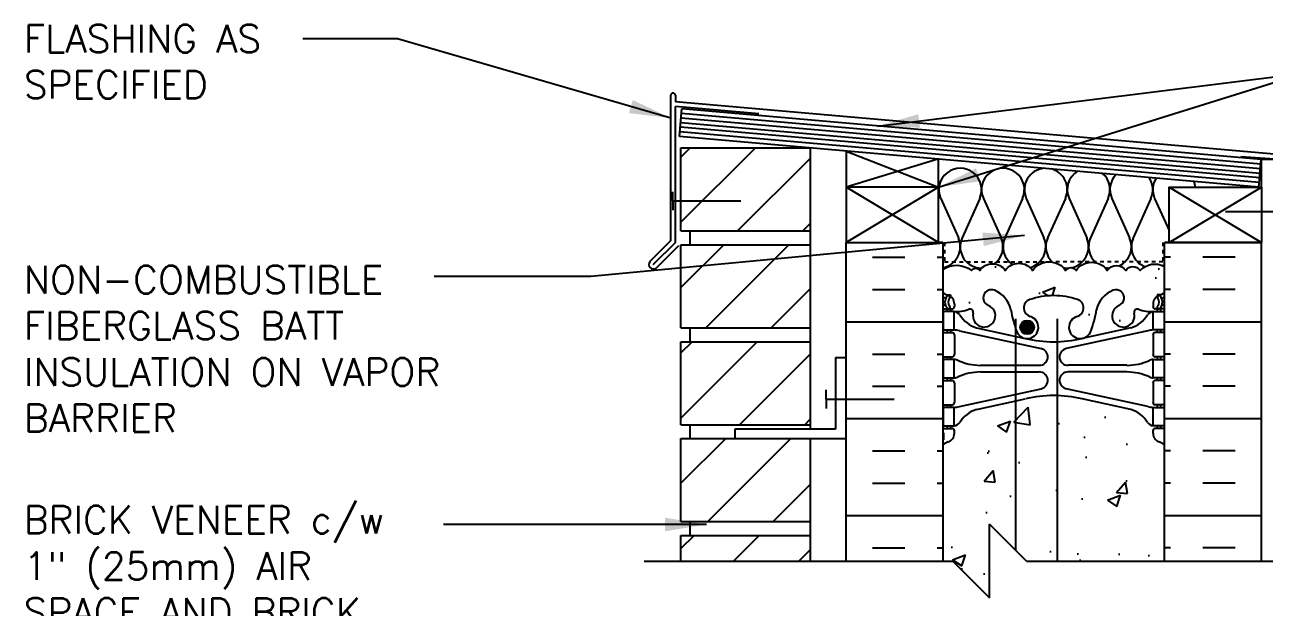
# Model space of a CAD drawing. Header units: inches. Extents: x 246.3 to 299.4, y 200.3 to 277.2.
# Drawn here: x 246.25 to 279.83, y 261.39 to 277.17 of the extents above; entities that cross this region are included whole.
import ezdxf

# ---------------------------------------------------------------- set-up
doc = ezdxf.new("R2010")
doc.units = ezdxf.units.IN
doc.header["$LTSCALE"] = 0.5
doc.header["$MEASUREMENT"] = 0
doc.linetypes.add('DASHED2', pattern=[0.375, 0.25, -0.125])
for name, color, linetype in [('HATCH', 12, 'Continuous'), ('line25', 2, 'Continuous'), ('LINE3', 3, 'Continuous'), ('LINE50', 5, 'Continuous'), ('LINE9', 9, 'Continuous'), ('TEXT', 4, 'Continuous'), ('Web_Edge', 9, 'Continuous')]:
    doc.layers.add(name, color=color, linetype=linetype)
doc.styles.add('DIM', font='romans.shx', dxfattribs={"width": 0.7})
doc.styles.add('ROMANS', font='romans.shx', dxfattribs={"height": 1.125})
doc.dimstyles.new('ext_12', dxfattribs={"dimscale": 12, "dimtxt": 0.09375, "dimasz": 0.09375, "dimexe": 0.09375, "dimexo": 0.0625, "dimgap": 0.0625, "dimtad": 1, "dimdec": 1, "dimzin": 3, "dimdsep": 46, "dimlunit": 4, "dimtxsty": 'DIM', "dimcen": 0.09, "dimdle": 0.09375, "dimclrt": 4, "dimadec": 0, "dimazin": 0, "dimtfac": 1, "dimtdec": 1, "dimtmove": 2, "dimatfit": 3, "dimfxl": 1, "dimfrac": 2, "dimtolj": 1, "dimtzin": 0, "dimarcsym": 0})

msp = doc.modelspace()

# ---------------------------------------------------------------- hatches: boundary and pattern name
at = {"layer": 'HATCH'}
h = msp.add_hatch(dxfattribs=at)
h.set_pattern_fill('ANSI31', color=256, scale=10, style=0)
h.set_pattern_definition([(45, (266.4654, 272.4854), (-0.883883, 0.883883), [])])
h.paths.add_polyline_path([(267.53, 273.833), (264.03, 273.833), (264.03, 271.583), (267.53, 271.583)])
h.paths.add_polyline_path([(267.53, 271.208), (264.03, 271.208), (264.03, 268.958), (267.53, 268.958)])
h.paths.add_polyline_path([(267.53, 268.583), (264.03, 268.583), (264.03, 266.333), (267.53, 266.333)])
h.paths.add_polyline_path([(267.53, 265.958), (264.03, 265.958), (264.03, 263.708), (267.53, 263.708)])
h.paths.add_polyline_path([(267.53, 263.333), (264.03, 263.333), (264.03, 262.638), (267.53, 262.638)])
h.paths.add_polyline_path([(267.535, 260.138), (264.03, 260.138), (264.03, 257.954), (267.535, 257.954)])
h.paths.add_polyline_path([(267.531, 257.579), (264.03, 257.579), (264.03, 255.329), (267.532, 255.329)])
h.paths.add_polyline_path([(267.532, 254.954), (264.03, 254.954), (264.03, 252.704), (267.533, 252.704)])
h.paths.add_polyline_path([(267.534, 241.829), (264.03, 241.829), (264.03, 239.579), (267.533, 239.579)])
h.paths.add_polyline_path([(267.534, 244.454), (264.03, 244.454), (264.03, 242.204), (267.534, 242.204)])
h.paths.add_polyline_path([(267.535, 247.079), (264.03, 247.079), (264.03, 244.829), (267.534, 244.829)])
h.paths.add_polyline_path([(267.534, 249.704), (264.03, 249.704), (264.03, 247.454), (267.534, 247.454)])
h.paths.add_polyline_path([(267.533, 252.329), (264.03, 252.329), (264.03, 250.079), (267.534, 250.079)])
h.paths.add_polyline_path([(267.53, 223.454), (264.03, 223.454), (264.03, 221.581), (267.53, 221.581)])
h.paths.add_polyline_path([(267.531, 226.079), (264.03, 226.079), (264.03, 223.829), (267.53, 223.829)])
h.paths.add_polyline_path([(267.531, 228.704), (264.03, 228.704), (264.03, 226.454), (267.531, 226.454)])
h.paths.add_polyline_path([(267.532, 231.329), (265.492, 231.329), (264.03, 231.329), (264.03, 229.079), (267.531, 229.079)])
h.paths.add_polyline_path([(267.532, 233.954), (264.03, 233.954), (264.03, 231.704), (267.532, 231.704)])
h.paths.add_polyline_path([(267.533, 236.579), (264.03, 236.579), (264.03, 234.329), (267.532, 234.329)])
h.paths.add_polyline_path([(267.533, 239.204), (264.03, 239.204), (264.03, 236.954), (267.533, 236.954)])
h = msp.add_hatch(dxfattribs=at)
h.set_pattern_fill('INSUL', color=256, scale=7, style=0)
h.set_pattern_definition([(0, (-2655.034, -143.004), (0, 2.625), []), (0, (-2655.034, -142.129), (0, 2.625), [0.875, -0.875]), (0, (-2655.034, -141.254), (0, 2.625), [0.875, -0.875])])
h.paths.add_polyline_path([(268.503, 262.638), (271.128, 262.638), (271.128, 271.27), (268.503, 271.27)])
h = msp.add_hatch(dxfattribs=at)
h.set_pattern_fill('INSUL', color=256, scale=7, style=0)
h.set_pattern_definition([(180, (3203.2892, -143.004), (0, 2.625), []), (180, (3203.2892, -142.129), (0, 2.625), [0.875, -0.875]), (180, (3203.2892, -141.254), (0, 2.625), [0.875, -0.875])])
h.paths.add_polyline_path([(277.128, 262.638), (279.753, 262.638), (279.753, 271.27), (277.128, 271.27)])
h = msp.add_hatch(dxfattribs=at)
h.set_pattern_fill('AR-CONC', color=256, scale=0.5)
h.set_pattern_definition([(50, (0, 0), (3.5863, -0.31376), [0.375, -4.125]), (355, (0, 0), (-0.693757, 3.76096), [0.3, -3.3]), (100.4514, (0.299, -0.026), (2.892544, 3.4472), [0.3187, -3.50571]), (46.1842, (0, 1), (5.336207, -0.827596), [0.5625, -6.1875]), (96.6356, (0.4447, 0.931), (4.67331, 4.87059), [0.47805, -5.25857]), (351.1842, (0, 1), (4.67331, 4.87059), [0.45, -4.95]), (21, (0.5, 0.75), (2.984535, -2.013094), [0.375, -4.125]), (326, (0.5, 0.75), (1.216577, 3.62575), [0.3, -3.3]), (71.4514, (0.7487, 0.5822), (4.201112, 1.612656), [0.3187, -3.50571]), (37.5, (0, 0), (0.0607993, 1.6644693), [0, -3.26, 0, -3.35, 0, -3.3125]), (7.5, (0, 0), (1.315348, 1.9720586), [0, -1.91, 0, -3.185, 0, -1.2625]), (327.5, (-1.115, 0), (2.669112, -0.1127744), [0, -1.25, 0, -3.9, 0, -5.175]), (317.5, (-1.615, 0), (2.915931, 0.500525), [0, -1.625, 0, -2.59, 0, -3.675])])
h.paths.add_polyline_path([(277.128, 260.138), (273.391, 260.138), (272.391, 261.138), (272.391, 259.138), (271.391, 260.138), (271.128, 260.138), (271.128, 254.859, 0.082415), (271.271, 254.78, -0.317837), (271.438, 254.544), (271.438, 254.476, -0.414214), (271.375, 254.414), (271.328, 254.414), (271.328, 254.344), (271.433, 254.344, -0.188973), (271.588, 254.249, 0.196323), (272.038, 253.903), (273.359, 253.612, 0.057795), (274.128, 253.523, 0.057795), (274.896, 253.612), (276.218, 253.903, 0.196323), (276.667, 254.249, -0.188973), (276.823, 254.344), (276.928, 254.344), (276.928, 254.414), (276.88, 254.414, -0.414214), (276.818, 254.476), (276.818, 254.544, -0.317837), (276.984, 254.78, 0.082415), (277.128, 254.859)])
h.paths.add_polyline_path([(277.128, 265.787, 0.082415), (276.984, 265.866, -0.317837), (276.818, 266.102), (276.818, 266.169, -0.414214), (276.88, 266.232), (276.928, 266.232), (276.928, 266.302), (276.823, 266.302, -0.188973), (276.667, 266.397, 0.196323), (276.218, 266.743), (274.896, 267.033, 0.057795), (274.128, 267.122, 0.057795), (273.359, 267.033), (272.038, 266.743, 0.196323), (271.588, 266.397, -0.188973), (271.433, 266.302), (271.328, 266.302), (271.328, 266.232), (271.375, 266.232, -0.414214), (271.438, 266.169), (271.438, 266.102, -0.317837), (271.271, 265.866, 0.082415), (271.128, 265.787), (271.128, 262.638), (271.391, 262.638), (272.391, 261.638), (272.391, 263.638), (273.391, 262.638), (277.128, 262.638)])
h.paths.add_polyline_path([(277.128, 270.621, 0.336749), (276.466, 270.515, 0.520567), (276.079, 270.515, 0.520567), (275.579, 270.515, 0.520567), (274.732, 270.515, 0.520567), (274.45, 270.515, 0.520567), (273.556, 270.515, 0.520567), (272.816, 270.515, 0.520567), (272.123, 270.515, 0.520567), (271.903, 270.515, 0.321585), (271.128, 270.541), (271.128, 269.917, 0.064398), (271.238, 269.851), (271.328, 269.851), (271.328, 269.809, -0.249069), (271.438, 269.602), (271.438, 269.534, -0.414214), (271.375, 269.472), (271.328, 269.472), (271.328, 269.402), (271.433, 269.402, 0.10046), (271.826, 269.459, -0.601435), (271.946, 269.354, 2.182095), (272.356, 269.567, -1), (272.519, 269.975, -0.24438), (272.968, 269.455, 0.053157), (273.134, 268.841, 1.553132), (273.492, 269.265, -0.735593), (273.479, 269.723, -0.082755), (274.128, 269.831, -0.082755), (274.776, 269.723, -0.735593), (274.763, 269.265, 1.553132), (275.122, 268.841, 0.053157), (275.287, 269.455, -0.24438), (275.736, 269.975, -1), (275.899, 269.567, 2.182095), (276.309, 269.354, -0.601435), (276.429, 269.459, 0.10046), (276.823, 269.402), (276.928, 269.402), (276.928, 269.472), (276.88, 269.472, -0.414214), (276.818, 269.534), (276.818, 269.602, -0.249069), (276.928, 269.809), (276.928, 269.851), (277.018, 269.851, 0.064398), (277.128, 269.917)])
h.paths.add_polyline_path([(274.332, 250.638), (274.582, 250.638, -0.414214), (274.832, 250.388), (274.832, 249.388, 0.414214), (275.082, 249.138), (275.147, 249.138), (275.147, 250.638), (275.818, 250.654, -0.095423), (275.736, 250.67, -0.24438), (275.287, 251.191, 0.053157), (275.122, 251.805, 1.553132), (274.763, 251.381, -0.735593), (274.776, 250.923, -0.082755), (274.128, 250.815, -0.082755), (273.479, 250.923, -0.735593), (273.492, 251.381, 1.553132), (273.134, 251.805, 0.053157), (272.968, 251.191, -0.24438), (272.519, 250.67, -1), (272.356, 251.079, 2.182095), (271.946, 251.292, -0.601435), (271.826, 251.187, 0.10046), (271.433, 251.244), (271.328, 251.244), (271.328, 251.174), (271.375, 251.174, -0.414214), (271.438, 251.111), (271.438, 251.044, -0.249069), (271.328, 250.837), (271.328, 250.795), (271.238, 250.795, 0.064398), (271.128, 250.729), (271.128, 248.64, -0.459287), (271.327, 248.62, -0.520567), (271.781, 248.62, -0.520567), (271.941, 248.62, -0.520567), (272.177, 248.62, -0.520567), (272.642, 248.62, -0.520567), (272.933, 248.62, -0.520567), (273.165, 248.62, -0.520567), (273.483, 248.62, -0.520567), (273.767, 248.62, -0.520567), (274.081, 248.62, -0.477564), (274.332, 248.638)])
h.paths.add_polyline_path([(275.899, 251.079, -2.182095), (276.309, 251.292, 0.590137), (276.426, 251.186, -0.101219), (276.823, 251.244), (276.823, 251.744), (277.128, 251.744), (277.128, 250.638), (275.147, 250.638), (275.829, 250.655, 0.804846)])
h.paths.add_polyline_path([(276.963, 250.818, -0.498303), (276.948, 250.888, 0.373015), (276.942, 251.097, -1), (277.008, 251.158, -0.373584), (277.017, 250.83, -0.348752), (276.962, 250.817, 0.023531), (276.984, 250.808, -0.017922), (277.018, 250.795), (276.928, 250.795), (276.928, 250.837, 0.040089)], flags=16)
h.paths.add_polyline_path([(275.096, 248.638), (274.332, 248.638, 0.477564), (274.081, 248.62, 0.520567), (273.767, 248.62, 0.520567), (273.483, 248.62, 0.520567), (273.165, 248.62, 0.520567), (272.933, 248.62, 0.520567), (272.642, 248.62, 0.520567), (272.177, 248.62, 0.520567), (271.941, 248.62, 0.520567), (271.781, 248.62, 0.520567), (271.327, 248.62, 0.459287), (271.128, 248.64), (271.128, 246.551, 0.064398), (271.238, 246.485), (271.328, 246.485), (271.328, 246.443, -0.249069), (271.438, 246.236), (271.438, 246.169, -0.414214), (271.375, 246.106), (271.328, 246.106), (271.328, 246.036), (271.433, 246.036, 0.10046), (271.826, 246.093, -0.601435), (271.946, 245.989, 2.182095), (272.356, 246.201, -1), (272.519, 246.61, -0.24438), (272.968, 246.089, 0.053157), (273.134, 245.475, 1.553132), (273.492, 245.899, -0.735593), (273.479, 246.357, -0.082755), (274.128, 246.466, -0.082755), (274.776, 246.357, -0.735593), (274.763, 245.899, 1.420459), (275.096, 245.432)])
h.paths.add_polyline_path([(277.128, 247.138), (277.096, 247.138), (277.096, 248.638), (275.596, 248.638), (275.596, 246.536, -0.053125), (275.736, 246.61, -1), (275.899, 246.201, 2.182095), (276.309, 245.989, -0.601435), (276.429, 246.093, 0.10046), (276.823, 246.036), (276.928, 246.036), (276.928, 246.106), (276.88, 246.106, -0.414214), (276.818, 246.169), (276.818, 246.236, -0.249069), (276.928, 246.443), (276.928, 246.485), (277.018, 246.485, 0.064398), (277.128, 246.551)])
h.paths.add_polyline_path([(277.128, 242.421, 0.082415), (276.984, 242.501, -0.317837), (276.818, 242.736), (276.818, 242.804, -0.414214), (276.88, 242.866), (276.928, 242.866), (276.928, 242.936), (276.823, 242.936, -0.188973), (276.667, 243.031, 0.196323), (276.218, 243.377), (274.896, 243.668, 0.057795), (274.128, 243.757, 0.057795), (273.359, 243.668), (272.038, 243.377, 0.196323), (271.588, 243.031, -0.188973), (271.433, 242.936), (271.328, 242.936), (271.328, 242.866), (271.375, 242.866, -0.414214), (271.438, 242.804), (271.438, 242.736, -0.317837), (271.271, 242.501, 0.082415), (271.128, 242.421), (271.128, 236.859, 0.082415), (271.271, 236.78, -0.317837), (271.438, 236.544), (271.438, 236.476, -0.414214), (271.375, 236.414), (271.328, 236.414), (271.328, 236.344), (271.433, 236.344, -0.188973), (271.588, 236.249, 0.196323), (272.038, 235.903), (273.359, 235.612, 0.057795), (274.128, 235.523, 0.057795), (274.896, 235.612), (276.218, 235.903, 0.196323), (276.667, 236.249, -0.188973), (276.823, 236.344), (276.928, 236.344), (276.928, 236.414), (276.88, 236.414, -0.414214), (276.818, 236.476), (276.818, 236.544, -0.317837), (276.984, 236.78, 0.082415), (277.128, 236.859)])
h.paths.add_polyline_path([(277.128, 232.352), (277.128, 232.729, 0.064398), (277.018, 232.795), (276.928, 232.795), (276.928, 232.837, -0.249069), (276.818, 233.044), (276.818, 233.111, -0.414214), (276.88, 233.174), (276.928, 233.174), (276.928, 233.244), (276.823, 233.244, 0.10046), (276.429, 233.187, -0.601435), (276.309, 233.292, 2.182095), (275.899, 233.079, -1), (275.736, 232.67, -0.24438), (275.287, 233.191, 0.053157), (275.122, 233.805, 1.553132), (274.763, 233.381, -0.735593), (274.776, 232.923, -0.082755), (274.128, 232.815, -0.082755), (273.479, 232.923, -0.735593), (273.492, 233.381, 1.553132), (273.134, 233.805, 0.053157), (272.968, 233.191, -0.24438), (272.519, 232.67, -1), (272.356, 233.079, 2.182095), (271.946, 233.292, -0.601435), (271.826, 233.187, 0.10046), (271.433, 233.244), (271.328, 233.244), (271.328, 233.174), (271.375, 233.174, -0.414214), (271.438, 233.111), (271.438, 233.044, -0.249069), (271.328, 232.837), (271.328, 232.795), (271.238, 232.795, 0.064398), (271.128, 232.729), (271.128, 230.64), (271.128, 228.551, 0.064398), (271.238, 228.485), (271.328, 228.485), (271.328, 228.443, -0.249069), (271.438, 228.236), (271.438, 228.169, -0.414214), (271.375, 228.106), (271.328, 228.106), (271.328, 228.036), (271.433, 228.036, 0.10046), (271.826, 228.093, -0.601435), (271.946, 227.989, 2.182095), (272.356, 228.201, -1), (272.519, 228.61, -0.24438), (272.968, 228.089, 0.053157), (273.134, 227.475, 1.553132), (273.492, 227.899, -0.735593), (273.479, 228.357, -0.082755), (274.128, 228.466, -0.082755), (274.776, 228.357, -0.735593), (274.763, 227.899, 1.553132), (275.122, 227.475, 0.053157), (275.287, 228.089, -0.24438), (275.736, 228.61, -1), (275.899, 228.201, 2.182095), (276.309, 227.989, -0.601435), (276.429, 228.093, 0.10046), (276.823, 228.036), (276.928, 228.036), (276.928, 228.106), (276.88, 228.106, -0.414214), (276.818, 228.169), (276.818, 228.236, -0.249069), (276.928, 228.443), (276.928, 228.485), (277.018, 228.485, 0.064398), (277.128, 228.551), (277.128, 229.044), (275.513, 229.044), (275.513, 228.765), (275.286, 228.765), (275.286, 229.294), (275.286, 229.822), (275.513, 229.822), (275.513, 229.544), (277.128, 229.544)])
h.paths.add_polyline_path([(277.128, 224.421, 0.082415), (276.984, 224.501, -0.317837), (276.818, 224.736), (276.818, 224.804, -0.414214), (276.88, 224.866), (276.928, 224.866), (276.928, 224.936), (276.823, 224.936, -0.188973), (276.667, 225.031, 0.196323), (276.218, 225.377), (274.896, 225.668, 0.057795), (274.128, 225.757, 0.057795), (273.359, 225.668), (272.038, 225.377, 0.196323), (271.588, 225.031, -0.188973), (271.433, 224.936), (271.328, 224.936), (271.328, 224.866), (271.375, 224.866, -0.414214), (271.438, 224.804), (271.438, 224.736, -0.317837), (271.271, 224.501, 0.082415), (271.128, 224.421), (271.128, 221.581), (271.784, 221.581), (272.784, 222.581), (272.784, 221.581), (272.784, 220.581), (273.784, 221.581), (277.128, 221.581)])
at = {"layer": 'LINE3'}
h = msp.add_hatch(color=256, dxfattribs=at)
h.paths.add_polyline_path([(273.593, 269.006, 0.831395), (273.225, 269.006)])
h.paths.add_polyline_path([(273.597, 268.971, 0.045935), (273.593, 269.006), (273.225, 269.006, 0.045935), (273.222, 268.971, 1)])

# ---------------------------------------------------------------- linework, layer by layer
at = {"layer": 'HATCH'}
for p, q in [((263.753, 271.321), (263.753, 275.258)), ((263.878, 275.258), (263.878, 275.081)), ((280.844, 273.597), (263.878, 275.081)), ((263.878, 271.27), (263.878, 274.956)), ((266.143, 274.758), (263.878, 274.956)), ((279.741, 273.392), (264.046, 274.765)), ((279.709, 273.019), (264.013, 274.392)), ((279.72, 273.143), (264.024, 274.516)), ((279.73, 273.268), (264.035, 274.641)), ((279.698, 272.894), (264.002, 274.267)), ((268.503, 273.748), (271.003, 272.77)), ((270.992, 273.53), (268.503, 272.77)), ((280.503, 273.504), (279.196, 273.595)), ((271.003, 271.27), (268.503, 272.77)), ((271.003, 272.77), (268.503, 271.27)), ((277.253, 271.27), (279.753, 272.77)), ((277.253, 272.77), (279.753, 271.27)), ((271.066, 272.466), (271.545, 271.393)), ((272.125, 272.466), (271.646, 271.393)), ((272.225, 272.466), (272.704, 271.393)), ((273.284, 272.466), (272.805, 271.393)), ((273.384, 272.466), (273.863, 271.393)), ((274.443, 272.466), (273.964, 271.393)), ((274.543, 272.466), (275.023, 271.393)), ((275.602, 272.466), (275.123, 271.393)), ((275.702, 272.466), (276.182, 271.393)), ((276.761, 272.466), (276.282, 271.393)), ((276.862, 272.466), (277.253, 271.592)), ((263.753, 271.321), (263.184, 270.753)), ((263.878, 271.27), (263.272, 270.664)), ((263.966, 271.181), (263.361, 270.576))]:
    msp.add_line(p, q, dxfattribs=at)
at = {"layer": 'HATCH', "color": 6, "linetype": 'DASHED2', "ltscale": 0.5}
for points in [[(269.815, 271.27), (271.172, 271.27), (271.172, 270.749), (274.128, 270.749)], [(278.44, 271.27), (277.084, 271.27), (277.084, 270.749), (274.128, 270.749)]]:
    msp.add_lwpolyline(points, dxfattribs=at)
at = {"layer": 'HATCH'}
msp.add_lwpolyline([(271.128, 270.541, -0.321585), (271.903, 270.515, -0.520567), (272.123, 270.515, -0.520567), (272.816, 270.515, -0.520567), (273.556, 270.515, -0.520567), (274.45, 270.515, -0.520567), (274.732, 270.515, -0.520567), (275.579, 270.515, -0.520567), (276.079, 270.515, -0.520567), (276.466, 270.515, -0.336749), (277.128, 270.621)], format="xyb", dxfattribs=at)
for centre, radius, start, end in [((263.815, 275.258), 0.0625, 0, 180), ((271.595, 272.703), 0.58, 335.9664, 204.0694), ((272.754, 272.703), 0.58, 335.9664, 204.0694), ((273.914, 272.703), 0.58, 95.5654, 204.0694), ((273.914, 272.703), 0.58, 335.9664, 74.4346), ((275.073, 272.703), 0.58, 121.0207, 204.0694), ((275.073, 272.703), 0.58, 335.9664, 48.9793), ((276.232, 272.703), 0.58, 135.6124, 204.0694), ((276.232, 272.703), 0.58, 335.9664, 34.3876), ((277.391, 272.703), 0.58, 147.5967, 204.0694), ((277.391, 272.703), 0.58, 6.6407, 22.4033), ((271.016, 271.156), 0.58, 281.1403, 24.0694), ((272.175, 271.156), 0.58, 155.9664, 270), ((272.175, 271.156), 0.58, 306.8576, 24.0694), ((273.334, 271.156), 0.58, 155.9664, 236.3673), ((273.334, 271.156), 0.58, 284.902, 24.0694), ((274.494, 271.156), 0.58, 155.9664, 225.678), ((274.493, 271.156), 0.58, 281.4231, 24.0694), ((275.653, 271.156), 0.58, 155.9664, 228.2793), ((275.652, 271.156), 0.58, 296.0284, 24.0694), ((276.812, 271.156), 0.58, 155.9664, 248.3593), ((263.288, 270.68), 0.127, 144.7902, 305.2098), ((276.812, 271.156), 0.58, 297.6798, 302.977), ((272.175, 271.156), 0.58, 270, 270.0458), ((274.494, 271.156), 0.58, 259.8878, 270), ((274.493, 271.156), 0.58, 270, 273.6965), ((275.653, 271.156), 0.58, 255.8368, 268.3302)]:
    msp.add_arc(centre, radius, start, end, dxfattribs=at)
at = {"layer": 'line25'}
for p, q in [((263.991, 274.143), (264.056, 274.89)), ((279.752, 273.517), (264.056, 274.89)), ((279.687, 272.77), (263.991, 274.143)), ((264.03, 271.583), (264.03, 273.833)), ((264.03, 273.833), (267.53, 273.833)), ((267.53, 273.833), (267.53, 266.213)), ((268.503, 273.748), (268.503, 271.27)), ((271.003, 271.27), (271.003, 273.529)), ((279.687, 272.77), (279.752, 273.517)), ((279.753, 272.77), (279.753, 273.521)), ((280.253, 273.521), (279.753, 273.521)), ((271.003, 272.77), (268.503, 272.77)), ((264.03, 271.583), (267.53, 271.583)), ((264.28, 271.208), (264.28, 271.583)), ((264.28, 271.208), (264.28, 271.583)), ((264.03, 268.958), (264.03, 271.208)), ((264.03, 271.208), (267.53, 271.208)), ((268.503, 271.27), (271.003, 271.27)), ((271.128, 271.27), (271.003, 271.27)), ((271.128, 271.27), (271.128, 262.638)), ((277.128, 271.27), (277.253, 271.27)), ((277.128, 262.638), (277.128, 271.27)), ((264.03, 268.958), (267.53, 268.958)), ((264.28, 268.583), (264.28, 268.958)), ((264.28, 268.583), (264.28, 268.958)), ((264.03, 266.333), (264.03, 268.583)), ((264.03, 268.583), (267.53, 268.583)), ((264.03, 266.333), (267.53, 266.333)), ((264.28, 265.958), (264.28, 266.333)), ((264.28, 265.958), (264.28, 266.333)), ((264.03, 263.708), (264.03, 265.958)), ((264.03, 265.958), (267.53, 265.958)), ((267.53, 265.963), (267.53, 262.638)), ((264.03, 263.708), (267.53, 263.708)), ((264.28, 263.333), (264.28, 263.708)), ((264.28, 263.333), (264.28, 263.708)), ((264.03, 262.638), (264.03, 263.333)), ((264.03, 263.333), (267.53, 263.333))]:
    msp.add_line(p, q, dxfattribs=at)
msp.add_lwpolyline([(279.753, 272.77), (279.753, 271.27), (277.253, 271.27), (277.253, 272.77)], close=True, dxfattribs=at)
at = {"layer": 'LINE3'}
for p, q in [((273.104, 262.924), (273.104, 269.201)), ((274.227, 262.638), (274.227, 269.201))]:
    msp.add_line(p, q, dxfattribs=at)
msp.add_circle((273.409, 268.971), 0.188, dxfattribs=at)
at = {"layer": 'LINE50'}
for p, q in [((268.503, 271.27), (271.128, 271.27)), ((268.503, 262.638), (268.503, 271.27)), ((277.128, 271.27), (279.753, 271.27)), ((279.753, 262.638), (279.753, 271.27))]:
    msp.add_line(p, q, dxfattribs=at)
at = {"layer": 'LINE9'}
for p, q in [((263.809, 272.395), (263.809, 272.645)), ((263.809, 272.395), (265.655, 272.395)), ((263.809, 272.395), (263.809, 272.145)), ((280.631, 272.099), (278.785, 272.099)), ((268.215, 268.15), (268.215, 266.213)), ((268.215, 268.15), (268.465, 268.15)), ((267.965, 267.025), (267.965, 267.275)), ((267.965, 267.025), (269.81, 267.025)), ((267.965, 267.025), (267.965, 266.775)), ((268.215, 266.213), (265.492, 266.213)), ((265.492, 266.213), (265.492, 265.963)), ((265.492, 265.963), (268.492, 265.963)), ((272.391, 261.638), (272.391, 263.638)), ((273.391, 262.638), (272.391, 263.638)), ((263.03, 262.638), (271.391, 262.638)), ((271.391, 262.638), (272.391, 261.638)), ((273.391, 262.638), (281.753, 262.638))]:
    msp.add_line(p, q, dxfattribs=at)
at = {"layer": 'Web_Edge'}
for p, q in [((271.238, 269.851), (271.328, 269.851)), ((271.328, 269.851), (271.328, 269.809)), ((277.018, 269.851), (276.928, 269.851)), ((276.928, 269.851), (276.928, 269.809)), ((271.128, 269.572), (271.169, 269.572)), ((271.128, 269.472), (271.375, 269.472)), ((271.238, 269.472), (271.238, 269.402)), ((271.328, 269.472), (271.328, 269.402)), ((271.438, 269.602), (271.438, 269.534)), ((276.818, 269.602), (276.818, 269.534)), ((277.128, 269.472), (276.88, 269.472)), ((276.928, 269.472), (276.928, 269.402)), ((277.018, 269.472), (277.018, 269.402)), ((277.128, 269.572), (277.086, 269.572)), ((272.038, 268.961), (273.359, 268.67)), ((276.218, 268.961), (274.896, 268.67)), ((271.128, 268.832), (271.375, 268.832)), ((271.238, 268.902), (271.238, 268.832)), ((271.328, 268.902), (271.328, 268.832)), ((271.438, 268.769), (271.438, 268.234)), ((271.577, 268.878), (273.788, 268.396)), ((276.679, 268.878), (274.467, 268.396)), ((276.818, 268.769), (276.818, 268.234)), ((277.128, 268.832), (276.88, 268.832)), ((276.928, 268.902), (276.928, 268.832)), ((277.018, 268.902), (277.018, 268.832)), ((271.128, 268.172), (271.375, 268.172)), ((271.238, 268.172), (271.238, 268.102)), ((271.328, 268.172), (271.328, 268.102)), ((277.128, 268.172), (276.88, 268.172)), ((276.928, 268.172), (276.928, 268.102)), ((277.018, 268.172), (277.018, 268.102)), ((272.142, 267.942), (273.738, 267.942)), ((272.142, 267.762), (273.738, 267.762)), ((276.113, 267.942), (274.517, 267.942)), ((276.113, 267.762), (274.517, 267.762)), ((271.128, 267.532), (271.375, 267.532)), ((271.238, 267.602), (271.238, 267.532)), ((271.328, 267.602), (271.328, 267.532)), ((271.438, 267.469), (271.438, 266.934)), ((271.577, 266.826), (273.788, 267.307)), ((276.679, 266.826), (274.467, 267.307)), ((276.818, 267.469), (276.818, 266.934)), ((277.128, 267.532), (276.88, 267.532)), ((276.928, 267.602), (276.928, 267.532)), ((277.018, 267.602), (277.018, 267.532)), ((272.038, 266.743), (273.359, 267.033)), ((276.218, 266.743), (274.896, 267.033)), ((271.128, 266.872), (271.375, 266.872)), ((271.238, 266.872), (271.238, 266.802)), ((271.328, 266.872), (271.328, 266.802)), ((277.128, 266.872), (276.88, 266.872)), ((276.928, 266.872), (276.928, 266.802)), ((277.018, 266.872), (277.018, 266.802)), ((271.238, 266.302), (271.238, 266.232)), ((271.328, 266.302), (271.328, 266.232)), ((276.928, 266.302), (276.928, 266.232)), ((277.018, 266.302), (277.018, 266.232)), ((271.128, 266.232), (271.375, 266.232)), ((271.138, 266.112), (271.138, 265.926)), ((271.438, 266.102), (271.438, 266.169)), ((276.818, 266.102), (276.818, 266.169)), ((277.128, 266.232), (276.88, 266.232)), ((277.118, 266.112), (277.118, 265.926))]:
    msp.add_line(p, q, dxfattribs=at)
for points in [[(271.133, 268.902), (271.433, 268.902), (271.433, 269.402), (271.133, 269.402)], [(277.123, 268.902), (276.823, 268.902), (276.823, 269.402), (277.123, 269.402)], [(271.133, 267.602), (271.433, 267.602), (271.433, 268.102), (271.133, 268.102)], [(277.123, 267.602), (276.823, 267.602), (276.823, 268.102), (277.123, 268.102)], [(271.133, 266.302), (271.433, 266.302), (271.433, 266.802), (271.133, 266.802)], [(277.123, 266.302), (276.823, 266.302), (276.823, 266.802), (277.123, 266.802)]]:
    msp.add_lwpolyline(points, close=True, dxfattribs=at)
for centre, radius, start, end in [((272.438, 269.771), 0.22, 68.1963, 248.1963), ((272.243, 269.284), 0.745, 13.2652, 68.1963), ((276.013, 269.284), 0.745, 111.8037, 166.7348), ((275.818, 269.771), 0.22, 291.8037, 111.8037), ((271.438, 270.309), 0.5, 231.6833, 250.5288), ((271.438, 270.309), 0.6, 238.8907, 245.0748), ((271.431, 269.656), 0.25, 140.1145, 222.4609), ((271.176, 269.747), 0.02, 340.7916, 65.0748), ((271.274, 269.787), 0.045, 319.1879, 141.448), ((271.188, 269.602), 0.25, 0, 70.5288), ((271.431, 269.656), 0.16, 140.0001, 222.4609), ((273.557, 269.496), 0.24, 108.923, 254.2747), ((274.128, 267.831), 2, 90, 108.923), ((274.128, 267.831), 2, 71.077, 90), ((274.698, 269.496), 0.24, 285.7253, 71.077), ((277.068, 269.602), 0.25, 109.4712, 180), ((276.982, 269.787), 0.045, 38.552, 220.8121), ((276.824, 269.656), 0.16, 317.5391, 39.9999), ((276.818, 270.309), 0.5, 289.4712, 308.3167), ((276.824, 269.656), 0.25, 317.5391, 39.8855), ((277.079, 269.747), 0.02, 114.9252, 199.2084), ((276.818, 270.309), 0.6, 294.9252, 301.1093), ((271.169, 269.592), 0.02, 270, 14.1541), ((271.28, 269.518), 0.045, 222.4609, 42.4609), ((271.375, 269.534), 0.0625, 270, 0), ((271.489, 270.4), 1, 266.7879, 289.9067), ((271.39, 269.155), 0.25, 37.2777, 80.0823), ((272.237, 269.684), 0.75, 210.155, 254.5838), ((271.858, 269.375), 0.09, 346.6795, 108.8651), ((272.243, 269.284), 0.305, 166.6795, 68.1963), ((275.931, 269.925), 3, 189.0273, 201.1984), ((272.325, 269.925), 3, 338.8016, 350.9727), ((276.013, 269.284), 0.305, 111.8037, 13.3205), ((276.018, 269.684), 0.75, 285.4162, 329.845), ((276.397, 269.375), 0.09, 71.1349, 193.3205), ((276.767, 270.4), 1, 250.0933, 273.2121), ((276.866, 269.155), 0.25, 99.9177, 142.7223), ((276.88, 269.534), 0.0625, 180, 270), ((276.975, 269.518), 0.045, 137.5391, 317.5391), ((277.086, 269.592), 0.02, 165.8459, 270), ((273.409, 268.971), 0.305, 205.3782, 74.2747), ((274.846, 268.971), 0.305, 105.7253, 334.6218), ((271.375, 268.769), 0.0625, 0, 90), ((271.342, 267.906), 1, 76.4291, 84.7991), ((274.128, 271.937), 3.356, 256.7692, 270), ((274.128, 271.937), 3.356, 270, 283.2308), ((276.913, 267.906), 1, 95.2009, 103.5709), ((276.88, 268.769), 0.0625, 90, 180), ((273.738, 268.172), 0.23, 270, 77.6055), ((274.517, 268.172), 0.23, 102.3945, 270), ((271.375, 268.234), 0.0625, 270, 0), ((271.428, 267.883), 0.219, 60.4937, 88.92), ((272.172, 269.541), 1.6, 246.5673, 268.9203), ((276.083, 269.541), 1.6, 271.0797, 293.4327), ((276.827, 267.883), 0.219, 91.08, 119.5063), ((276.88, 268.234), 0.0625, 180, 270), ((271.428, 267.82), 0.219, 271.08, 299.5063), ((271.428, 267.82), 0.219, 271.08, 299.5063), ((272.172, 266.162), 1.6, 91.0797, 113.4327), ((272.172, 266.162), 1.6, 91.0797, 113.4327), ((273.738, 267.532), 0.23, 282.3945, 90), ((274.517, 267.532), 0.23, 90, 257.6055), ((276.083, 266.162), 1.6, 66.5673, 88.9203), ((276.083, 266.162), 1.6, 66.5673, 88.9203), ((276.827, 267.82), 0.219, 240.4937, 268.92), ((276.827, 267.82), 0.219, 240.4937, 268.92), ((271.375, 267.469), 0.0625, 0, 90), ((276.88, 267.469), 0.0625, 90, 180), ((274.128, 263.766), 3.356, 90, 103.2308), ((274.128, 263.766), 3.356, 76.7692, 90), ((271.375, 266.934), 0.0625, 270, 0), ((271.342, 267.798), 1, 275.2009, 283.5709), ((272.237, 266.02), 0.75, 105.4162, 149.845), ((276.018, 266.02), 0.75, 30.155, 74.5838), ((276.913, 267.798), 1, 256.4291, 264.7991), ((276.88, 266.934), 0.0625, 180, 270), ((271.39, 266.548), 0.25, 279.9177, 322.7223), ((276.866, 266.548), 0.25, 217.2777, 260.0823), ((271.118, 266.112), 0.02, 0, 60.012), ((271.188, 266.102), 0.25, 289.4712, 360), ((271.375, 266.169), 0.0625, 360, 90), ((276.88, 266.169), 0.0625, 90, 180), ((277.068, 266.102), 0.25, 180, 250.5288), ((277.138, 266.112), 0.02, 119.988, 180), ((271.118, 265.926), 0.02, 301.073, 0), ((271.438, 265.395), 0.6, 121.073, 121.1093), ((271.438, 265.395), 0.5, 109.4712, 128.3167), ((276.818, 265.395), 0.5, 51.6833, 70.5288), ((277.138, 265.926), 0.02, 180, 238.927), ((276.818, 265.395), 0.6, 58.8907, 58.927)]:
    msp.add_arc(centre, radius, start, end, dxfattribs=at)

# ---------------------------------------------------------------- texts
at = {"layer": 'TEXT', "char_height": 0.75, "attachment_point": 1, "style": 'ROMANS'}
for s, insert, width in [('FLASHING AS \\PSPECIFIED', (246.227, 277.169), 8.7776), ('NON-COMBUSTIBLE\\PFIBERGLASS BATT INSULATION ON VAPOR BARRIER', (246.227, 270.64), 12.44051), ('BRICK VENEER c/w^I\\P1" (25mm) AIR SPACE AND BRICK TIES', (246.221, 264.131), 12.44051)]:
    msp.add_mtext(s, dxfattribs=dict(at, insert=insert, width=width))

# ---------------------------------------------------------------- leaders
at = {"layer": 'TEXT'}
for points, override in [([(263.753, 274.64), (256.35, 276.793), (253.789, 276.793)], {"dimgap": 0.0625, "dimtad": 0}), ([(269.366, 274.426), (280.922, 275.862), (285.365, 275.862)], {"dimgap": 0.0625, "dimtad": 0}), ([(271.003, 272.77), (280.922, 275.862)], {"dimgap": 0.0625, "dimtad": 0}), ([(273.334, 271.461), (261.586, 270.345), (257.346, 270.345)], {"dimtad": 0})]:
    msp.add_leader(points, dimstyle='ext_12', override=override, dxfattribs=at)
at = {"layer": 'TEXT', "color": 4}
msp.add_leader([(264.719, 263.629), (257.596, 263.629)], dimstyle='ext_12', override={"dimgap": 0.0625, "dimtad": 0}, dxfattribs=at)

doc.saveas('drawing.dxf')
